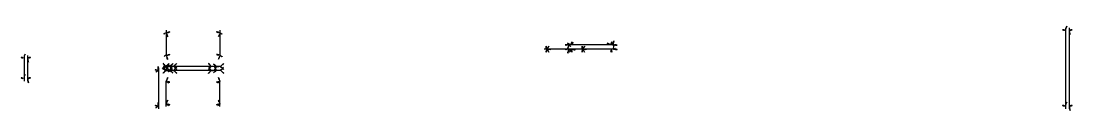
# Model space of a CAD drawing. Header units: millimetres. Extents: x -13087 to 13, y -102 to 102.
# Drawn here: x -6125 to -3667, y -99 to 100 of the extents above; entities that cross this region are included whole.
import ezdxf

# ---------------------------------------------------------------- set-up
doc = ezdxf.new("R2010")
doc.units = ezdxf.units.MM
for name, color, linetype in [('AutoDetect_159_52', 1, 'Continuous'), ('AutoDetect_165_42', 1, 'Continuous'), ('AutoDetect_166_44', 1, 'Continuous'), ('AutoDetect_177_47', 1, 'Continuous'), ('AutoDetect_178_50', 1, 'Continuous'), ('AutoDetect_74_57', 1, 'Continuous'), ('AutoDetect_75_59', 1, 'Continuous'), ('AutoDetect_78_53', 1, 'Continuous'), ('AutoDetect_79_54', 1, 'Continuous'), ('AutoDetect_90_49', 1, 'Continuous'), ('AutoDetect_91_48', 1, 'Continuous'), ('AutoDetect_92_51', 1, 'Continuous'), ('AutoDetect_93_56', 1, 'Continuous'), ('AutoDetect_96_46', 1, 'Continuous'), ('AutoDetect_97_45', 1, 'Continuous'), ('AutoDetect_98_58', 1, 'Continuous'), ('AutoDetect_99_55', 1, 'Continuous'), ('Lasche_ID_GUID_0ADB3EBA_3D59_4753_87C4_C15F29FC410A', 1, 'Continuous')]:
    doc.layers.add(name, color=color, linetype=linetype)

# ---------------------------------------------------------------- blocks, each defined once
blk = doc.blocks.new('Kontrollpunkt')
at = {"color": 0}
for q in [(0, 6), (8, 0), (0, 0, 4)]:
    blk.add_line((0, 0), q, dxfattribs=at)
for points in [[(0.25, 8, -0.25), (-0.25, 8, -0.25), (-0.25, 8, 0.25), (0, 10, 0), (-0.25, 8, -0.25), (0.25, 8, 0.25), (0, 10, 0), (0.25, 8, -0.25), (0.25, 8, 0.25), (-0.25, 8, 0.25)], [(0.25, 6, -0.25), (-0.25, 6, -0.25), (-0.25, 6, 0.25), (0, 8, 0), (-0.25, 6, -0.25), (0.25, 6, 0.25), (0, 8, 0), (0.25, 6, -0.25), (0.25, 6, 0.25), (-0.25, 6, 0.25)], [(0.25, 0.25, 4), (-0.25, 0.25, 4), (-0.25, -0.25, 4), (0, 0, 6), (-0.25, 0.25, 4), (0.25, -0.25, 4), (0, 0, 6), (0.25, 0.25, 4), (0.25, -0.25, 4), (-0.25, -0.25, 4)], [(0.25, 0.25, 6), (-0.25, 0.25, 6), (-0.25, -0.25, 6), (0, 0, 8), (-0.25, 0.25, 6), (0.25, -0.25, 6), (0, 0, 8), (0.25, 0.25, 6), (0.25, -0.25, 6), (-0.25, -0.25, 6)], [(0.25, 0.25, 8), (-0.25, 0.25, 8), (-0.25, -0.25, 8), (0, 0, 10), (-0.25, 0.25, 8), (0.25, -0.25, 8), (0, 0, 10), (0.25, 0.25, 8), (0.25, -0.25, 8), (-0.25, -0.25, 8)], [(8, 0.25, -0.25), (8, 0.25, 0.25), (8, -0.25, 0.25), (10, 0, 0), (8, 0.25, 0.25), (8, -0.25, -0.25), (10, 0, 0), (8, 0.25, -0.25), (8, -0.25, -0.25), (8, -0.25, 0.25)]]:
    blk.add_polyline3d(points, dxfattribs=at)

msp = doc.modelspace()

# ---------------------------------------------------------------- linework, layer by layer
at = {"layer": 'AutoDetect_159_52', "color": 1}
msp.add_line((-5804.2, 1, -450), (-5804.2, -95, -450), dxfattribs=at)
at = {"layer": 'AutoDetect_165_42', "color": 1}
msp.add_line((-3684.5, 95, 0), (-3684.5, -95, 0), dxfattribs=at)
at = {"layer": 'AutoDetect_166_44', "color": 1}
msp.add_line((-3676.5, 95, 0), (-3676.5, -95, 0), dxfattribs=at)
at = {"layer": 'AutoDetect_177_47', "color": 1}
msp.add_line((-4808.2, 45, -657.4), (-4903.3, 45, -626.5), dxfattribs=at)
at = {"layer": 'AutoDetect_178_50', "color": 1}
msp.add_line((-4806.6, 45, -652.7), (-4901.7, 45, -621.8), dxfattribs=at)
at = {"layer": 'AutoDetect_74_57', "color": 1}
msp.add_line((-6118.4, 30, 0), (-6118.4, -30, 0), dxfattribs=at)
at = {"layer": 'AutoDetect_75_59', "color": 1}
msp.add_line((-6110.4, 30, 0), (-6110.4, -30, 0), dxfattribs=at)
at = {"layer": 'AutoDetect_78_53', "color": 1}
msp.add_line((-4740.8, 45, -450), (-4845.9, 45, -450), dxfattribs=at)
at = {"layer": 'AutoDetect_79_54', "color": 1}
msp.add_line((-4740.8, 55, -450), (-4845.9, 55, -450), dxfattribs=at)
at = {"layer": 'AutoDetect_90_49', "color": 1}
msp.add_line((-5668.5, -4.7, -40.3), (-5787.5, -4.7, -406.6), dxfattribs=at)
at = {"layer": 'AutoDetect_91_48', "color": 1}
msp.add_line((-5659, -4.7, -43.4), (-5778, -4.7, -409.7), dxfattribs=at)
at = {"layer": 'AutoDetect_92_51', "color": 1}
msp.add_line((-5660.5, -89.7, -15.6), (-5660.5, -30.7, -15.6), dxfattribs=at)
at = {"layer": 'AutoDetect_93_56', "color": 1}
msp.add_line((-5786, -89.7, -434.4), (-5786, -30.7, -434.4), dxfattribs=at)
at = {"layer": 'AutoDetect_96_46', "color": 1}
msp.add_line((-5668.5, 4.7, -40.3), (-5787.5, 4.7, -406.6), dxfattribs=at)
at = {"layer": 'AutoDetect_97_45', "color": 1}
msp.add_line((-5659, 4.7, -43.4), (-5778, 4.7, -409.7), dxfattribs=at)
at = {"layer": 'AutoDetect_98_58', "color": 1}
msp.add_line((-5786, 89.7, -434.4), (-5786, 30.7, -434.4), dxfattribs=at)
at = {"layer": 'AutoDetect_99_55', "color": 1}
msp.add_line((-5660.5, 89.7, -15.6), (-5660.5, 30.7, -15.6), dxfattribs=at)

# ---------------------------------------------------------------- block references
at = {"layer": 'AutoDetect_159_52', "color": 1, "extrusion": (-0.796726, 0.173648, -0.578856), "rotation": 60.69354714598458}
for p in [(1240.9, 2915.2, 4884), (1323, 2904.8, 4869.4)]:
    msp.add_blockref('Kontrollpunkt', p, dxfattribs=at)
at = {"layer": 'AutoDetect_165_42', "color": 1, "extrusion": (-0.696364, 0.173648, 0.696364), "rotation": 180}
for p in [(805.1, -2504.5, 2581.2), (977.8, -2474.5, 2550.3)]:
    msp.add_blockref('Kontrollpunkt', p, dxfattribs=at)
at = {"layer": 'AutoDetect_166_44', "color": 1, "extrusion": (0.696364, 0.173648, 0.696364), "rotation": 180}
for p in [(975.9, 2469.1, -2544.8), (803.2, 2499.1, -2575.7)]:
    msp.add_blockref('Kontrollpunkt', p, dxfattribs=at)
at = {"layer": 'AutoDetect_177_47', "color": 1, "extrusion": (-0.050039, 0.696364, -0.715942), "rotation": 185.7314617981139}
for p in [(4881.8, -155.3, 726.3), (4798.3, -178.5, 741.6)]:
    msp.add_blockref('Kontrollpunkt', p, dxfattribs=at)
at = {"layer": 'AutoDetect_178_50', "color": 1, "extrusion": (0.380338, -0.696364, 0.608622), "rotation": 316.4218844676745}
for p in [(-4275.3, 957.6, -2273), (-4201.9, 911.6, -2257.8)]:
    msp.add_blockref('Kontrollpunkt', p, dxfattribs=at)
at = {"layer": 'AutoDetect_74_57', "color": 1, "extrusion": (-0.696364, 0.173648, 0.696364), "rotation": 180}
for p in [(1457.1, -4138.1, 4264.8), (1503.7, -4130, 4256.5)]:
    msp.add_blockref('Kontrollpunkt', p, dxfattribs=at)
at = {"layer": 'AutoDetect_75_59', "color": 1, "extrusion": (0.696364, 0.173648, 0.696364), "rotation": 180}
for p in [(1501.7, 4124.6, -4250.9), (1455.2, 4132.7, -4259.3)]:
    msp.add_blockref('Kontrollpunkt', p, dxfattribs=at)
at = {"layer": 'AutoDetect_78_53', "color": 1, "extrusion": (0.173648, -0.696363, -0.696366)}
for p, rotation in [((-4685.2, -1168.8, -558.4), 32.77644495748235), ((-4594.9, -1153.1, -542.2), 8.131915485790648)]:
    msp.add_blockref('Kontrollpunkt', p, dxfattribs=dict(at, rotation=rotation))
at = {"layer": 'AutoDetect_79_54', "color": 1, "extrusion": (0.173648, 0.696363, -0.696366), "rotation": 17.30994567182184}
for p in [(4709.4, -1101.3, -488.8), (4619.1, -1085.6, -472.6)]:
    msp.add_blockref('Kontrollpunkt', p, dxfattribs=at)
at = {"layer": 'AutoDetect_90_49', "color": 1, "extrusion": (-0.608622, -0.696364, 0.380338), "rotation": 60.26077419388569}
msp.add_blockref('Kontrollpunkt', (-4354.6, -1825.9, 3371), dxfattribs=at)
at = {"layer": 'AutoDetect_90_49', "color": 1, "extrusion": (-0.644645, -0.704685, 0.296397), "rotation": 67.02056381163631}
msp.add_blockref('Kontrollpunkt', (-4188.4, -1212.4, 3642.2), dxfattribs=at)
at = {"layer": 'AutoDetect_90_49', "color": 1, "extrusion": (-0.719089, -0.554432, -0.418947), "rotation": 112.8260403979649}
msp.add_blockref('Kontrollpunkt', (-3457.5, 1845.3, 4095.6), dxfattribs=at)
at = {"layer": 'AutoDetect_91_48', "color": 1, "extrusion": (0.719089, -0.554432, 0.418947), "rotation": 287.9013349717838}
msp.add_blockref('Kontrollpunkt', (-3531.8, 1543.8, -4323.9), dxfattribs=at)
at = {"layer": 'AutoDetect_91_48', "color": 1, "extrusion": (0.715942, -0.696364, -0.050039), "rotation": 267.2135725257945}
for p in [(-4025.5, -587.4, -4107.7), (-3949, -246.2, -4046.1)]:
    msp.add_blockref('Kontrollpunkt', p, dxfattribs=at)
at = {"layer": 'AutoDetect_92_51', "color": 1, "extrusion": (-0.796726, -0.173648, -0.578856), "rotation": 75.07475869879768}
for p in [(-1175.4, 3192.5, 4524.2), (-1123.6, 3199, 4533.4)]:
    msp.add_blockref('Kontrollpunkt', p, dxfattribs=at)
at = {"layer": 'AutoDetect_93_56', "color": 1, "extrusion": (0.796726, -0.173648, 0.578856), "rotation": 256.8095918291353}
for p in [(-1262.1, 2914.4, -4856), (-1313.9, 2907.9, -4846.8)]:
    msp.add_blockref('Kontrollpunkt', p, dxfattribs=at)
at = {"layer": 'AutoDetect_96_46', "color": 1, "extrusion": (-0.608622, 0.696364, 0.380338), "rotation": 293.5171990516844}
msp.add_blockref('Kontrollpunkt', (4354.6, -1825.9, 3371), dxfattribs=at)
at = {"layer": 'AutoDetect_96_46', "color": 1, "extrusion": (-0.645581, 0.704834, 0.293996), "rotation": 287.7955542161018}
msp.add_blockref('Kontrollpunkt', (4186, -1204, 3647.7), dxfattribs=at)
at = {"layer": 'AutoDetect_96_46', "color": 1, "extrusion": (-0.719089, 0.554432, -0.418947), "rotation": 252.0986650282162}
msp.add_blockref('Kontrollpunkt', (3457.5, 1845.3, 4095.6), dxfattribs=at)
at = {"layer": 'AutoDetect_97_45', "color": 1, "extrusion": (0.719089, 0.554432, 0.418947), "rotation": 67.17395960203515}
msp.add_blockref('Kontrollpunkt', (3531.8, 1543.8, -4323.9), dxfattribs=at)
at = {"layer": 'AutoDetect_97_45', "color": 1, "extrusion": (0.715942, 0.696364, -0.050039), "rotation": 93.62619165418512}
for p in [(4025.5, -587.4, -4107.7), (3949, -246.2, -4046.1)]:
    msp.add_blockref('Kontrollpunkt', p, dxfattribs=at)
at = {"layer": 'AutoDetect_98_58', "color": 1, "extrusion": (0.796726, 0.173648, 0.578856), "rotation": 97.20392918294402}
for p in [(1313.9, 2907.9, -4846.8), (1262.1, 2914.4, -4856)]:
    msp.add_blockref('Kontrollpunkt', p, dxfattribs=at)
at = {"layer": 'AutoDetect_99_55', "color": 1, "extrusion": (-0.796726, 0.173648, -0.578856), "rotation": 283.1904081708647}
for p in [(1123.6, 3199, 4533.4), (1175.4, 3192.5, 4524.2)]:
    msp.add_blockref('Kontrollpunkt', p, dxfattribs=at)
at = {"layer": 'Lasche_ID_GUID_0ADB3EBA_3D59_4753_87C4_C15F29FC410A', "color": 2, "extrusion": (-0.809017, -2.77556e-17, -0.587785), "rotation": 290.6690234827716}
for p in [(-55, 2484.3, 4184.9), (-45, 2484.3, 4184.9)]:
    msp.add_blockref('Kontrollpunkt', p, dxfattribs=at)
at = {"layer": 'Lasche_ID_GUID_0ADB3EBA_3D59_4753_87C4_C15F29FC410A', "color": 2, "extrusion": (0.587785, 3.46945e-18, -0.809017), "rotation": 2.975796127072337}
for p in [(55, -4099.9, -2422.5), (45, -4099.9, -2422.5)]:
    msp.add_blockref('Kontrollpunkt', p, dxfattribs=at)
at = {"layer": 'Lasche_ID_GUID_0ADB3EBA_3D59_4753_87C4_C15F29FC410A', "color": 2, "extrusion": (-0.285494, -0.382683, -0.878662), "rotation": 177.1071479688609}
for p in [(-4636, 2850, 2011.3), (-4628.4, 2843.5, 2011.3)]:
    msp.add_blockref('Kontrollpunkt', p, dxfattribs=at)
at = {"layer": 'Lasche_ID_GUID_0ADB3EBA_3D59_4753_87C4_C15F29FC410A', "color": 2, "extrusion": (-0.285494, 0.382683, -0.878662), "rotation": 175.4604716949304}
for p in [(4636, 2850, 2011.3), (4628.4, 2843.5, 2011.3)]:
    msp.add_blockref('Kontrollpunkt', p, dxfattribs=at)

doc.saveas('drawing.dxf')
